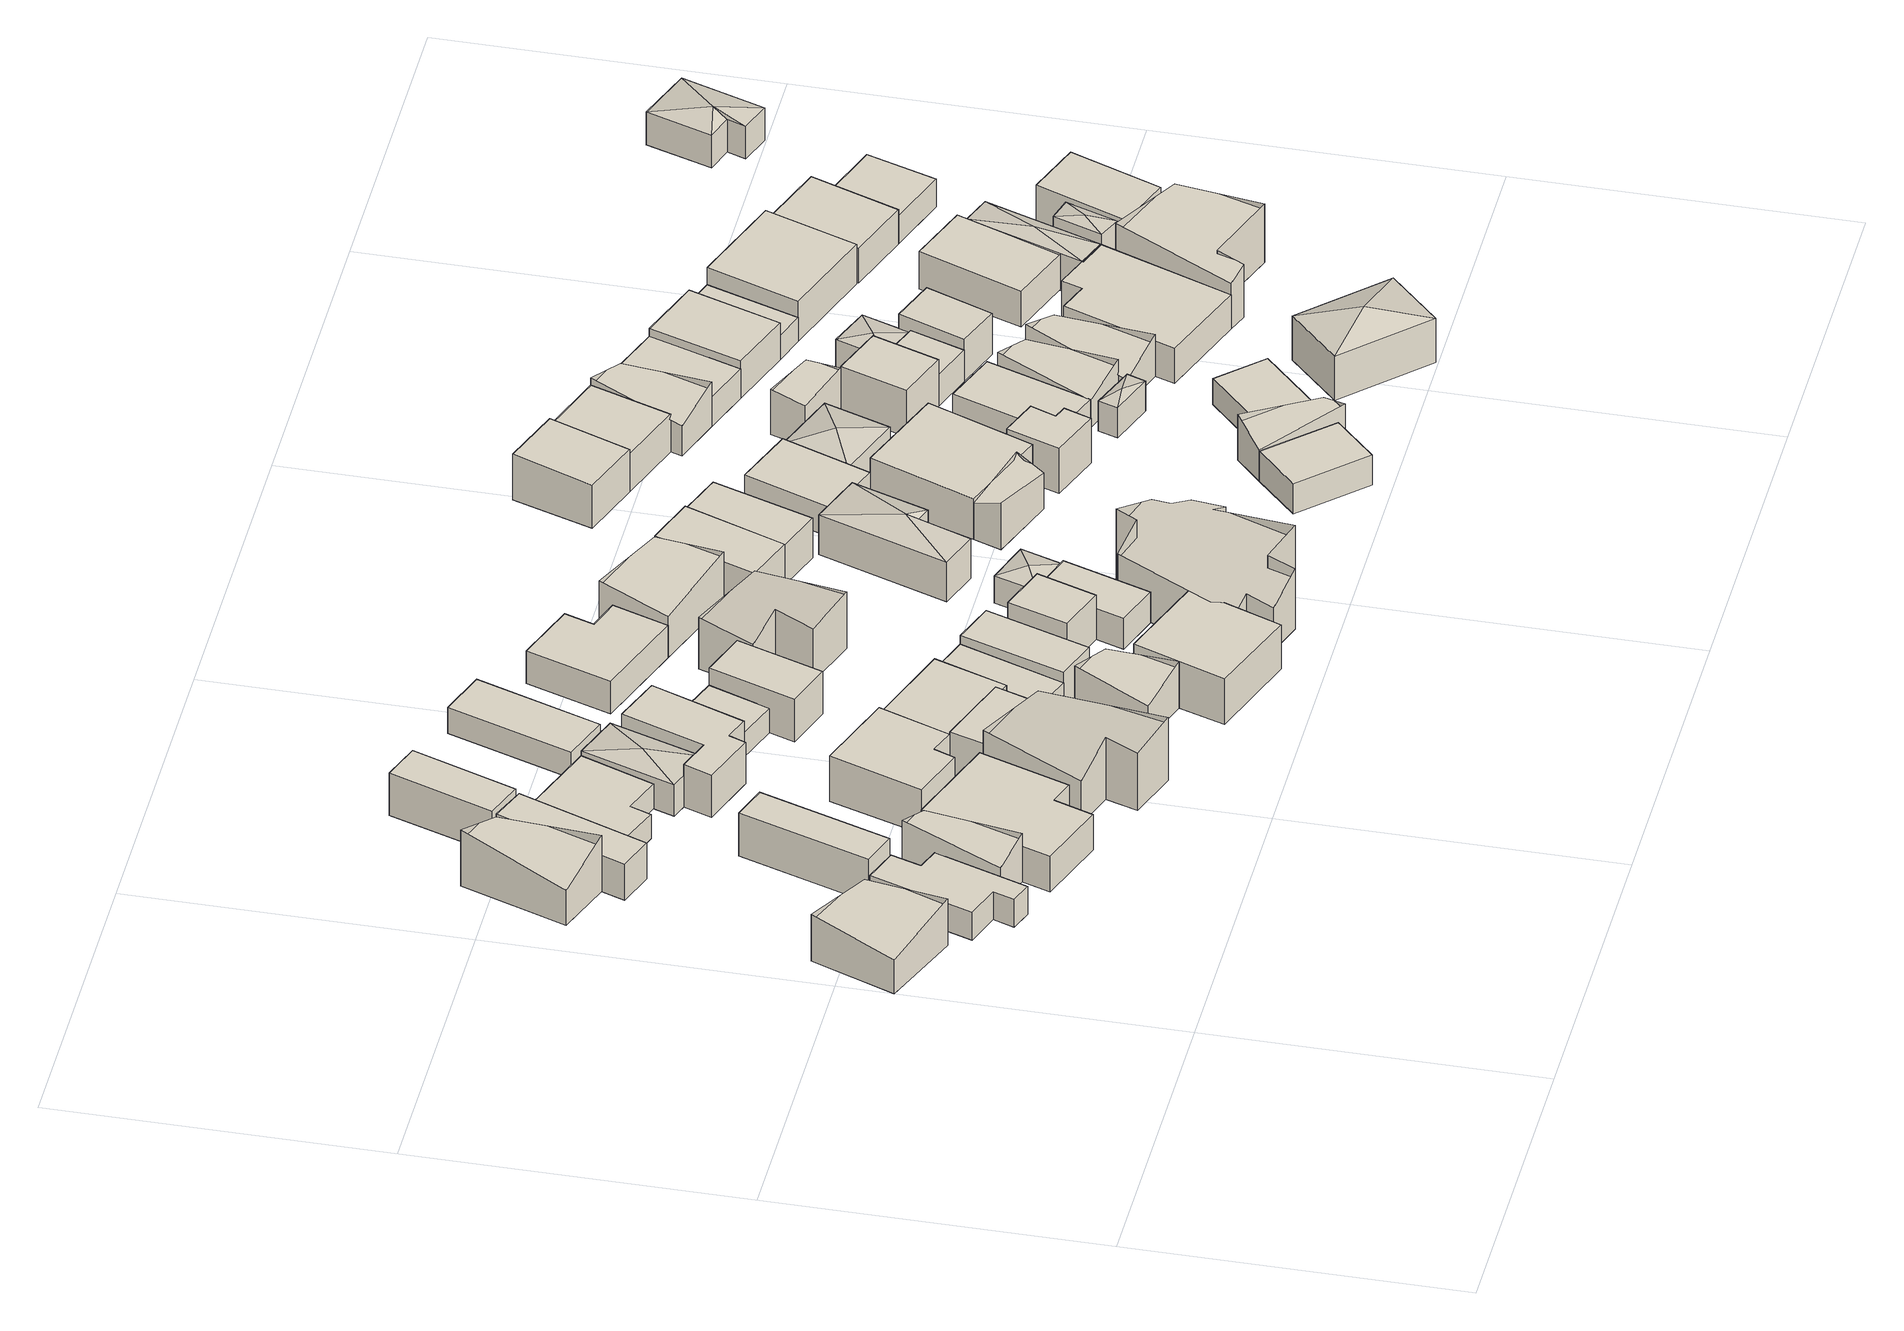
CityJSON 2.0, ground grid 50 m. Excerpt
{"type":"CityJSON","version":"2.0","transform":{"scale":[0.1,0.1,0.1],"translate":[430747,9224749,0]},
"CityObjects":{
"building1":{"type":"Building","attributes":{"Building Type":"Residential","Roof Shape":"gable","Roof Material":"Clay Tile Shingle","Roof Material Code":3,"Roof Direction":"northwest","Building Height":5.73,"Roof Slope":26.4,"Footprint Area":179.3,"Solar PV Capacity Low":22.45,"Solar PV Capacity High":29.49,"Solar Annual Energy Low":32372,"Solar Annual Energy High":42663,"Suitable PV Area":134.03},"geometry":[{"type":"MultiSurface","lod":"2.2","boundaries":[[[0,1,2,3]],[[3,2,4,5]],[[2,1,6,4]],[[1,0,7,6]],[[0,3,5,7]],[[5,4,6,7]]]}]},
"building2":{"type":"Building","attributes":{"Building Type":"Residential","Roof Shape":"flat","Roof Material":"Concrete Glazed Tile","Roof Material Code":1,"Roof Direction":"northwest","Building Height":4.69,"Roof Slope":10.4,"Footprint Area":140.87,"Solar PV Capacity Low":17.64,"Solar PV Capacity High":23.17,"Solar Annual Energy Low":25434,"Solar Annual Energy High":33519,"Suitable PV Area":105.3},"geometry":[{"type":"MultiSurface","lod":"2.2","boundaries":[[[8,9,10,11,12,13,14,15]],[[15,14,16,17]],[[14,13,18,16]],[[13,12,19,18]],[[12,11,20,19]],[[11,10,21,20]],[[10,9,22,21]],[[9,8,23,22]],[[8,15,17,23]],[[17,16,18,19,20,21,22,23]]]}]},
"building3":{"type":"Building","attributes":{"Building Type":"Residential","Roof Shape":"gable","Roof Material":"Concrete Glazed Tile","Roof Material Code":1,"Roof Direction":"northwest","Building Height":6.06,"Roof Slope":25.2,"Footprint Area":91.02,"Solar PV Capacity Low":11.4,"Solar PV Capacity High":14.97,"Solar Annual Energy Low":16433,"Solar Annual Energy High":21658,"Suitable PV Area":68.04},"geometry":[{"type":"MultiSurface","lod":"2.2","boundaries":[[[24,25,26,27]],[[27,26,28,29]],[[26,25,30,28]],[[25,24,31,30]],[[24,27,29,31]],[[29,28,30,31]]]}]},
"building4":{"type":"Building","attributes":{"Building Type":"Residential","Roof Shape":"gable","Roof Material":"Asbestos Sheet","Roof Material Code":4,"Roof Direction":"northwest","Building Height":5.92,"Roof Slope":34.6,"Footprint Area":154.22,"Solar PV Capacity Low":19.31,"Solar PV Capacity High":25.36,"Solar Annual Energy Low":27843,"Solar Annual Energy High":36694,"Suitable PV Area":115.28},"geometry":[{"type":"MultiSurface","lod":"2.2","boundaries":[[[32,33,34,35]],[[35,34,36,37]],[[34,33,38,36]],[[33,32,39,38]],[[32,35,37,39]],[[37,36,38,39]]]}]},
"building5":{"type":"Building","attributes":{"Building Type":"Residential","Roof Shape":"flat","Roof Material":"Concrete Glazed Tile","Roof Material Code":1,"Roof Direction":"northwest","Building Height":7.26,"Roof Slope":6.3,"Footprint Area":114.61,"Solar PV Capacity Low":14.35,"Solar PV Capacity High":18.85,"Solar Annual Energy Low":20693,"Solar Annual Energy High":27271,"Suitable PV Area":85.67},"geometry":[{"type":"MultiSurface","lod":"2.2","boundaries":[[[40,41,42,43]],[[43,42,44,45]],[[42,41,46,44]],[[41,40,47,46]],[[40,43,45,47]],[[45,44,46,47]]]}]},
"building6":{"type":"Building","attributes":{"Building Type":"Residential","Roof Shape":"shed","Roof Material":"Asbestos Sheet","Roof Material Code":4,"Roof Direction":"northwest","Building Height":6.06,"Roof Slope":15.5,"Footprint Area":116.95,"Solar PV Capacity Low":14.64,"Solar PV Capacity High":19.23,"Solar Annual Energy Low":21114,"Solar Annual Energy High":27827,"Suitable PV Area":87.42},"geometry":[{"type":"MultiSurface","lod":"2.2","boundaries":[[[48,35,49,50]],[[50,49,51,52]],[[49,35,53,51]],[[35,48,54,53]],[[48,50,52,54]],[[52,51,53,54]]]}]},
"building7":{"type":"Building","attributes":{"Building Type":"Residential","Roof Shape":"flat","Roof Material":"Concrete Glazed Tile","Roof Material Code":1,"Roof Direction":"northwest","Building Height":5.97,"Roof Slope":7.9,"Footprint Area":290.59,"Solar PV Capacity Low":36.38,"Solar PV Capacity High":47.79,"Solar Annual Energy Low":52464,"Solar Annual Energy High":69144,"Suitable PV Area":217.22},"geometry":[{"type":"MultiSurface","lod":"2.2","boundaries":[[[55,56,57,58,59,60]],[[60,59,61,62]],[[59,58,63,61]],[[58,57,64,63]],[[57,56,65,64]],[[56,55,66,65]],[[55,60,62,66]],[[62,61,63,64,65,66]]]}]},
"building8":{"type":"Building","attributes":{"Building Type":"Residential","Roof Shape":"shed","Roof Material":"Clay Tile Shingle","Roof Material Code":3,"Roof Direction":"northwest","Building Height":4.13,"Roof Slope":16.7,"Footprint Area":187.62,"Solar PV Capacity Low":23.49,"Solar PV Capacity High":30.85,"Solar Annual Energy Low":33874,"Solar Annual Energy High":44643,"Suitable PV Area":140.25},"geometry":[{"type":"MultiSurface","lod":"2.2","boundaries":[[[67,68,69,70,71,72]],[[72,71,73,74]],[[71,70,75,73]],[[70,69,76,75]],[[69,68,77,76]],[[68,67,78,77]],[[67,72,74,78]],[[74,73,75,76,77,78]]]}]},
"building9":{"type":"Building","attributes":{"Building Type":"Residential","Roof Shape":"shed","Roof Material":"Concrete Glazed Tile","Roof Material Code":1,"Roof Direction":"northwest","Building Height":6.98,"Roof Slope":12,"Footprint Area":99.94,"Solar PV Capacity Low":12.51,"Solar PV Capacity High":16.43,"Solar Annual Energy Low":18043,"Solar Annual Energy High":23779,"Suitable PV Area":74.7},"geometry":[{"type":"MultiSurface","lod":"2.2","boundaries":[[[79,80,81,82]],[[82,81,83,84]],[[81,80,85,83]],[[80,79,86,85]],[[79,82,84,86]],[[84,83,85,86]]]}]},
"building10":{"type":"Building","attributes":{"Building Type":"Residential","Roof Shape":"shed","Roof Material":"Concrete Glazed Tile","Roof Material Code":1,"Roof Direction":"northwest","Building Height":7.3,"Roof Slope":12.3,"Footprint Area":176.21,"Solar PV Capacity Low":22.06,"Solar PV Capacity High":28.98,"Solar Annual Energy Low":31814,"Solar Annual Energy High":41928,"Suitable PV Area":131.72},"geometry":[{"type":"MultiSurface","lod":"2.2","boundaries":[[[87,88,89,90,91,92]],[[92,91,93,94]],[[91,90,95,93]],[[90,89,96,95]],[[89,88,97,96]],[[88,87,98,97]],[[87,92,94,98]],[[94,93,95,96,97,98]]]}]},
"building11":{"type":"Building","attributes":{"Building Type":"Residential","Roof Shape":"gable","Roof Material":"Concrete Glazed Tile","Roof Material Code":1,"Roof Direction":"northwest","Building Height":7.31,"Roof Slope":29.9,"Footprint Area":269.12,"Solar PV Capacity Low":33.7,"Solar PV Capacity High":44.26,"Solar Annual Energy Low":48588,"Solar Annual Energy High":64035,"Suitable PV Area":201.17},"geometry":[{"type":"MultiSurface","lod":"2.2","boundaries":[[[99,100,101,102,103,104]],[[104,103,105,106]],[[103,102,107,105]],[[102,101,108,107]],[[101,100,109,108]],[[100,99,110,109]],[[99,104,106,110]],[[106,105,107,108,109,110]]]}]},
"building12":{"type":"Building","attributes":{"Building Type":"Residential","Roof Shape":"hip","Roof Material":"Concrete Glazed Tile","Roof Material Code":1,"Roof Direction":"northwest","Building Height":5.29,"Roof Slope":21.5,"Footprint Area":111.17,"Solar PV Capacity Low":13.92,"Solar PV Capacity High":18.28,"Solar Annual Energy Low":20071,"Solar Annual Energy High":26452,"Suitable PV Area":83.1},"geometry":[{"type":"MultiSurface","lod":"2.2","boundaries":[[[69,111,112,113]],[[113,112,114,115]],[[112,111,116,114]],[[111,69,117,116]],[[69,113,115,117]],[[115,114,118]],[[114,116,118]],[[116,117,118]],[[117,115,118]]]}]},
"building13":{"type":"Building","attributes":{"Building Type":"Residential","Roof Shape":"flat","Roof Material":"Concrete Glazed Tile","Roof Material Code":1,"Roof Direction":"northwest","Building Height":7.65,"Roof Slope":9.2,"Footprint Area":62.58,"Solar PV Capacity Low":7.84,"Solar PV Capacity High":10.29,"Solar Annual Energy Low":11298,"Solar Annual Energy High":14890,"Suitable PV Area":46.78},"geometry":[{"type":"MultiSurface","lod":"2.2","boundaries":[[[87,100,119,120]],[[120,119,121,122]],[[119,100,123,121]],[[100,87,124,123]],[[87,120,122,124]],[[122,121,123,124]]]}]},
"building14":{"type":"Building","attributes":{"Building Type":"Residential","Roof Shape":"shed","Roof Material":"Concrete Glazed Tile","Roof Material Code":1,"Roof Direction":"northwest","Building Height":7.03,"Roof Slope":13.7,"Footprint Area":147.97,"Solar PV Capacity Low":18.53,"Solar PV Capacity High":24.33,"Solar Annual Energy Low":26715,"Solar Annual Energy High":35208,"Suitable PV Area":110.61},"geometry":[{"type":"MultiSurface","lod":"2.2","boundaries":[[[125,126,127,128,112,129,130,131]],[[131,130,132,133]],[[130,129,134,132]],[[129,112,135,134]],[[112,128,136,135]],[[128,127,137,136]],[[127,126,138,137]],[[126,125,139,138]],[[125,131,133,139]],[[133,132,134,135,136,137,138,139]]]}]},
"building15":{"type":"Building","attributes":{"Building Type":"Residential","Roof Shape":"shed","Roof Material":"Clay Tile Shingle","Roof Material Code":3,"Roof Direction":"northwest","Building Height":6.27,"Roof Slope":10.2,"Footprint Area":166.41,"Solar PV Capacity Low":20.84,"Solar PV Capacity High":27.37,"Solar Annual Energy Low":30044,"Solar Annual Energy High":39596,"Suitable PV Area":124.39},"geometry":[{"type":"MultiSurface","lod":"2.2","boundaries":[[[88,140,141,142]],[[142,141,143,144]],[[141,140,145,143]],[[140,88,146,145]],[[88,142,144,146]],[[144,143,145,146]]]}]},
"building16":{"type":"Building","attributes":{"Building Type":"Residential","Roof Shape":"shed","Roof Material":"Concrete Glazed Tile","Roof Material Code":1,"Roof Direction":"northwest","Building Height":4.11,"Roof Slope":12.6,"Footprint Area":73.8,"Solar PV Capacity Low":9.24,"Solar PV Capacity High":12.14,"Solar Annual Energy Low":13325,"Solar Annual Energy High":17561,"Suitable PV Area":55.17},"geometry":[{"type":"MultiSurface","lod":"2.2","boundaries":[[[147,148,149,150]],[[150,149,151,152]],[[149,148,153,151]],[[148,147,154,153]],[[147,150,152,154]],[[152,151,153,154]]]}]},
"building17":{"type":"Building","attributes":{"Building Type":"Residential","Roof Shape":"flat","Roof Material":"Concrete Glazed Tile","Roof Material Code":1,"Roof Direction":"northwest","Building Height":4.39,"Roof Slope":10.1,"Footprint Area":148.66,"Solar PV Capacity Low":18.61,"Solar PV Capacity High":24.45,"Solar Annual Energy Low":26839,"Solar Annual Energy High":35372,"Suitable PV Area":111.12},"geometry":[{"type":"MultiSurface","lod":"2.2","boundaries":[[[155,156,157,158]],[[158,157,159,160]],[[157,156,161,159]],[[156,155,162,161]],[[155,158,160,162]],[[160,159,161,162]]]}]},
"building18":{"type":"Building","attributes":{"Building Type":"Residential","Roof Shape":"gable","Roof Material":"Concrete Glazed Tile","Roof Material Code":1,"Roof Direction":"northwest","Building Height":5.65,"Roof Slope":33.4,"Footprint Area":95.38,"Solar PV Capacity Low":11.94,"Solar PV Capacity High":15.69,"Solar Annual Energy Low":17221,"Solar Annual Energy High":22696,"Suitable PV Area":71.3},"geometry":[{"type":"MultiSurface","lod":"2.2","boundaries":[[[163,164,165,166]],[[166,165,167,168]],[[165,164,169,167]],[[164,163,170,169]],[[163,166,168,170]],[[168,167,169,170]]]}]},
"building19":{"type":"Building","attributes":{"Building Type":"Residential","Roof Shape":"shed","Roof Material":"Concrete Glazed Tile","Roof Material Code":1,"Roof Direction":"northwest","Building Height":4.42,"Roof Slope":13.6,"Footprint Area":110.35,"Solar PV Capacity Low":13.82,"Solar PV Capacity High":18.15,"Solar Annual Energy Low":19923,"Solar Annual Energy High":26256,"Suitable PV Area":82.49},"geometry":[{"type":"MultiSurface","lod":"2.2","boundaries":[[[171,142,99,172]],[[172,99,173,174]],[[99,142,175,173]],[[142,171,176,175]],[[171,172,174,176]],[[174,173,175,176]]]}]},
"building20":{"type":"Building","attributes":{"Building Type":"Residential","Roof Shape":"flat","Roof Material":"Concrete Glazed Tile","Roof Material Code":1,"Roof Direction":"northwest","Building Height":7.2,"Roof Slope":10.2,"Footprint Area":101.94,"Solar PV Capacity Low":12.76,"Solar PV Capacity High":16.76,"Solar Annual Energy Low":18405,"Solar Annual Energy High":24256,"Suitable PV Area":76.2},"geometry":[{"type":"MultiSurface","lod":"2.2","boundaries":[[[177,150,178,179]],[[179,178,180,181]],[[178,150,182,180]],[[150,177,183,182]],[[177,179,181,183]],[[181,180,182,183]]]}]},
"building21":{"type":"Building","attributes":{"Building Type":"Residential","Roof Shape":"shed","Roof Material":"Concrete Glazed Tile","Roof Material Code":1,"Roof Direction":"northwest","Building Height":7.55,"Roof Slope":18,"Footprint Area":212.98,"Solar PV Capacity Low":26.67,"Solar PV Capacity High":35.02,"Solar Annual Energy Low":38451,"Solar Annual Energy High":50676,"Suitable PV Area":159.2},"geometry":[{"type":"MultiSurface","lod":"2.2","boundaries":[[[184,185,186,187]],[[187,186,188,189]],[[186,185,190,188]],[[185,184,191,190]],[[184,187,189,191]],[[189,188,190,191]]]}]},
"building22":{"type":"Building","attributes":{"Building Type":"Residential","Roof Shape":"flat","Roof Material":"Concrete Glazed Tile","Roof Material Code":1,"Roof Direction":"northwest","Building Height":6.07,"Roof Slope":7.3,"Footprint Area":111.41,"Solar PV Capacity Low":13.95,"Solar PV Capacity High":18.32,"Solar Annual Energy Low":20114,"Solar Annual Energy High":26508,"Suitable PV Area":83.28},"geometry":[{"type":"MultiSurface","lod":"2.2","boundaries":[[[192,171,172,193]],[[193,172,194,195]],[[172,171,196,194]],[[171,192,197,196]],[[192,193,195,197]],[[195,194,196,197]]]}]},
"building23":{"type":"Building","attributes":{"Building Type":"Residential","Roof Shape":"flat","Roof Material":"Concrete Glazed Tile","Roof Material Code":1,"Roof Direction":"northwest","Building Height":5.53,"Roof Slope":10.1,"Footprint Area":178.49,"Solar PV Capacity Low":22.35,"Solar PV Capacity High":29.35,"Solar Annual Energy Low":32225,"Solar Annual Energy High":42470,"Suitable PV Area":133.42},"geometry":[{"type":"MultiSurface","lod":"2.2","boundaries":[[[198,199,200,201,202,203]],[[203,202,204,205]],[[202,201,206,204]],[[201,200,207,206]],[[200,199,208,207]],[[199,198,209,208]],[[198,203,205,209]],[[205,204,206,207,208,209]]]}]},
"building24":{"type":"Building","attributes":{"Building Type":"Residential","Roof Shape":"flat","Roof Material":"Concrete Glazed Tile","Roof Material Code":1,"Roof Direction":"northwest","Building Height":7.55,"Roof Slope":6.6,"Footprint Area":72.37,"Solar PV Capacity Low":9.06,"Solar PV Capacity High":11.9,"Solar Annual Energy Low":13065,"Solar Annual Energy High":17219,"Suitable PV Area":54.09},"geometry":[{"type":"MultiSurface","lod":"2.2","boundaries":[[[210,211,212,213]],[[213,212,214,215]],[[212,211,216,214]],[[211,210,217,216]],[[210,213,215,217]],[[215,214,216,217]]]}]},
"building25":{"type":"Building","attributes":{"Building Type":"Residential","Roof Shape":"gable","Roof Material":"Concrete Glazed Tile","Roof Material Code":1,"Roof Direction":"northwest","Building Height":7.37,"Roof Slope":27.3,"Footprint Area":179.7,"Solar PV Capacity Low":22.5,"Solar PV Capacity High":29.55,"Solar Annual Energy Low":32444,"Solar Annual Energy High":42759,"Suitable PV Area":134.33},"geometry":[{"type":"MultiSurface","lod":"2.2","boundaries":[[[218,219,220,221,222,223]],[[223,222,224,225]],[[222,221,226,224]],[[221,220,227,226]],[[220,219,228,227]],[[219,218,229,228]],[[218,223,225,229]],[[225,224,226,227,228,229]]]}]},
"building26":{"type":"Building","attributes":{"Building Type":"Residential","Roof Shape":"flat","Roof Material":"Concrete Glazed Tile","Roof Material Code":1,"Roof Direction":"northwest","Building Height":5.23,"Roof Slope":7.2,"Footprint Area":98.19,"Solar PV Capacity Low":12.29,"Solar PV Capacity High":16.15,"Solar Annual Energy Low":17727,"Solar Annual Energy High":23363,"Suitable PV Area":73.4},"geometry":[{"type":"MultiSurface","lod":"2.2","boundaries":[[[213,230,231,232]],[[232,231,233,234]],[[231,230,235,233]],[[230,213,236,235]],[[213,232,234,236]],[[234,233,235,236]]]}]},
"building27":{"type":"Building","attributes":{"Building Type":"Residential","Roof Shape":"gable","Roof Material":"Concrete Glazed Tile","Roof Material Code":1,"Roof Direction":"northwest","Building Height":6.39,"Roof Slope":31.3,"Footprint Area":368.72,"Solar PV Capacity Low":46.17,"Solar PV Capacity High":60.64,"Solar Annual Energy Low":66569,"Solar Annual Energy High":87733,"Suitable PV Area":275.62},"geometry":[{"type":"MultiSurface","lod":"2.2","boundaries":[[[237,238,239,240,241,242,243,244,245,246,247,248,249,250]],[[250,249,251,252]],[[249,248,253,251]],[[248,247,254,253]],[[247,246,255,254]],[[246,245,256,255]],[[245,244,257,256]],[[244,243,258,257]],[[243,242,259,258]],[[242,241,260,259]],[[241,240,261,260]],[[240,239,262,261]],[[239,238,263,262]],[[238,237,264,263]],[[237,250,252,264]],[[252,251,253,254,255,256,257,258,259,260,261,262,263,264]]]}]},
"building28":{"type":"Building","attributes":{"Building Type":"Residential","Roof Shape":"gable","Roof Material":"Concrete Glazed Tile","Roof Material Code":1,"Roof Direction":"northwest","Building Height":7.05,"Roof Slope":30.4,"Footprint Area":160.12,"Solar PV Capacity Low":20.05,"Solar PV Capacity High":26.33,"Solar Annual Energy Low":28909,"Solar Annual Energy High":38100,"Suitable PV Area":119.69},"geometry":[{"type":"MultiSurface","lod":"2.2","boundaries":[[[265,202,266,267]],[[267,266,268,269]],[[266,202,270,268]],[[202,265,271,270]],[[265,267,269,271]],[[269,268,270,271]]]}]},
"building29":{"type":"Building","attributes":{"Building Type":"Residential","Roof Shape":"hip","Roof Material":"Concrete Glazed Tile","Roof Material Code":1,"Roof Direction":"northwest","Building Height":4.61,"Roof Slope":24.5,"Footprint Area":48.05,"Solar PV Capacity Low":6.02,"Solar PV Capacity High":7.9,"Solar Annual Energy Low":8674,"Solar Annual Energy High":11432,"Suitable PV Area":35.91},"geometry":[{"type":"MultiSurface","lod":"2.2","boundaries":[[[272,213,232,273]],[[273,232,274,275]],[[232,213,276,274]],[[213,272,277,276]],[[272,273,275,277]],[[275,274,278]],[[274,276,278]],[[276,277,278]],[[277,275,278]]]}]},
"building30":{"type":"Building","attributes":{"Building Type":"Residential","Roof Shape":"shed","Roof Material":"Concrete Glazed Tile","Roof Material Code":1,"Roof Direction":"northwest","Building Height":6.92,"Roof Slope":12.6,"Footprint Area":126.44,"Solar PV Capacity Low":15.83,"Solar PV Capacity High":20.79,"Solar Annual Energy Low":22827,"Solar Annual Energy High":30084,"Suitable PV Area":94.51},"geometry":[{"type":"MultiSurface","lod":"2.2","boundaries":[[[279,267,223,280]],[[280,223,281,282]],[[223,267,283,281]],[[267,279,284,283]],[[279,280,282,284]],[[282,281,283,284]]]}]},
"building31":{"type":"Building","attributes":{"Building Type":"Residential","Roof Shape":"hip","Roof Material":"Concrete Glazed Tile","Roof Material Code":1,"Roof Direction":"northwest","Building Height":6.67,"Roof Slope":24.6,"Footprint Area":157.59,"Solar PV Capacity Low":19.73,"Solar PV Capacity High":25.92,"Solar Annual Energy Low":28452,"Solar Annual Energy High":37498,"Suitable PV Area":117.8},"geometry":[{"type":"MultiSurface","lod":"2.2","boundaries":[[[285,286,287,288,289,290]],[[290,289,291,292]],[[289,288,293,291]],[[288,287,294,293]],[[287,286,295,294]],[[286,285,296,295]],[[285,290,292,296]],[[292,291,297]],[[291,293,297]],[[293,294,297]],[[294,295,297]],[[295,296,297]],[[296,292,297]]]}]},
"building32":{"type":"Building","attributes":{"Building Type":"Residential","Roof Shape":"flat","Roof Material":"Concrete Glazed Tile","Roof Material Code":1,"Roof Direction":"northwest","Building Height":6.69,"Roof Slope":7,"Footprint Area":115.34,"Solar PV Capacity Low":14.44,"Solar PV Capacity High":18.97,"Solar Annual Energy Low":20824,"Solar Annual Energy High":27444,"Suitable PV Area":86.22},"geometry":[{"type":"MultiSurface","lod":"2.2","boundaries":[[[279,280,298,299]],[[299,298,300,301]],[[298,280,302,300]],[[280,279,303,302]],[[279,299,301,303]],[[301,300,302,303]]]}]},
"building33":{"type":"Building","attributes":{"Building Type":"Residential","Roof Shape":"gable","Roof Material":"Concrete Glazed Tile","Roof Material Code":1,"Roof Direction":"northwest","Building Height":6.12,"Roof Slope":28.4,"Footprint Area":47.54,"Solar PV Capacity Low":5.95,"Solar PV Capacity High":7.82,"Solar Annual Energy Low":8583,"Solar Annual Energy High":11311,"Suitable PV Area":35.53},"geometry":[{"type":"MultiSurface","lod":"2.2","boundaries":[[[304,305,306,307]],[[307,306,308,309]],[[306,305,310,308]],[[305,304,311,310]],[[304,307,309,311]],[[309,308,310,311]]]}]},
"building34":{"type":"Building","attributes":{"Building Type":"Residential","Roof Shape":"flat","Roof Material":"Concrete Glazed Tile","Roof Material Code":1,"Roof Direction":"northwest","Building Height":5.12,"Roof Slope":14.1,"Footprint Area":110.84,"Solar PV Capacity Low":13.88,"Solar PV Capacity High":18.23,"Solar Annual Energy Low":20011,"Solar Annual Energy High":26373,"Suitable PV Area":82.85},"geometry":[{"type":"MultiSurface","lod":"2.2","boundaries":[[[312,313,314,315]],[[315,314,316,317]],[[314,313,318,316]],[[313,312,319,318]],[[312,315,317,319]],[[317,316,318,319]]]}]},
"building35":{"type":"Building","attributes":{"Building Type":"Residential","Roof Shape":"shed","Roof Material":"Concrete Glazed Tile","Roof Material Code":1,"Roof Direction":"northwest","Building Height":4.94,"Roof Slope":10.3,"Footprint Area":137.83,"Solar PV Capacity Low":17.26,"Solar PV Capacity High":22.67,"Solar Annual Energy Low":24884,"Solar Annual Energy High":32795,"Suitable PV Area":103.02},"geometry":[{"type":"MultiSurface","lod":"2.2","boundaries":[[[320,321,322,323]],[[323,322,324,325]],[[322,321,326,324]],[[321,320,327,326]],[[320,323,325,327]],[[325,324,326,327]]]}]},
"building36":{"type":"Building","attributes":{"Building Type":"Residential","Roof Shape":"shed","Roof Material":"Concrete Glazed Tile","Roof Material Code":1,"Roof Direction":"northwest","Building Height":6.74,"Roof Slope":18.2,"Footprint Area":248.44,"Solar PV Capacity Low":31.11,"Solar PV Capacity High":40.86,"Solar Annual Energy Low":44854,"Solar Annual Energy High":59114,"Suitable PV Area":185.71},"geometry":[{"type":"MultiSurface","lod":"2.2","boundaries":[[[322,304,328,329]],[[329,328,330,331]],[[328,304,332,330]],[[304,322,333,332]],[[322,329,331,333]],[[331,330,332,333]]]}]},
"building37":{"type":"Building","attributes":{"Building Type":"Residential","Roof Shape":"shed","Roof Material":"Concrete Glazed Tile","Roof Material Code":1,"Roof Direction":"northwest","Building Height":7.23,"Roof Slope":19.2,"Footprint Area":123.37,"Solar PV Capacity Low":15.45,"Solar PV Capacity High":20.29,"Solar Annual Energy Low":22273,"Solar Annual Energy High":29354,"Suitable PV Area":92.22},"geometry":[{"type":"MultiSurface","lod":"2.2","boundaries":[[[334,335,336,337]],[[337,336,338,339]],[[336,335,340,338]],[[335,334,341,340]],[[334,337,339,341]],[[339,338,340,341]]]}]},
"building38":{"type":"Building","attributes":{"Building Type":"Residential","Roof Shape":"shed","Roof Material":"Concrete Glazed Tile","Roof Material Code":1,"Roof Direction":"northwest","Building Height":7.54,"Roof Slope":10.7,"Footprint Area":61.33,"Solar PV Capacity Low":7.68,"Solar PV Capacity High":10.09,"Solar Annual Energy Low":11073,"Solar Annual Energy High":14593,"Suitable PV Area":45.84},"geometry":[{"type":"MultiSurface","lod":"2.2","boundaries":[[[342,343,344,345,346,347]],[[347,346,348,349]],[[346,345,350,348]],[[345,344,351,350]],[[344,343,352,351]],[[343,342,353,352]],[[342,347,349,353]],[[349,348,350,351,352,353]]]}]},
"building39":{"type":"Building","attributes":{"Building Type":"Residential","Roof Shape":"gable","Roof Material":"Concrete Glazed Tile","Roof Material Code":1,"Roof Direction":"northwest","Building Height":5.29,"Roof Slope":33.7,"Footprint Area":77.82,"Solar PV Capacity Low":9.74,"Solar PV Capacity High":12.8,"Solar Annual Energy Low":14049,"Solar Annual Energy High":18516,"Suitable PV Area":58.17},"geometry":[{"type":"MultiSurface","lod":"2.2","boundaries":[[[354,312,355,356]],[[356,355,357,358]],[[355,312,359,357]],[[312,354,360,359]],[[354,356,358,360]],[[358,357,359,360]]]}]},
"building40":{"type":"Building","attributes":{"Building Type":"Residential","Roof Shape":"hip","Roof Material":"Concrete Glazed Tile","Roof Material Code":1,"Roof Direction":"northwest","Building Height":4.29,"Roof Slope":25.1,"Footprint Area":114.77,"Solar PV Capacity Low":14.37,"Solar PV Capacity High":18.87,"Solar Annual Energy Low":20721,"Solar Annual Energy High":27309,"Suitable PV Area":85.79},"geometry":[{"type":"MultiSurface","lod":"2.2","boundaries":[[[323,361,362,363]],[[363,362,364,365]],[[362,361,366,364]],[[361,323,367,366]],[[323,363,365,367]],[[365,364,368]],[[364,366,368]],[[366,367,368]],[[367,365,368]]]}]},
"building41":{"type":"Building","attributes":{"Building Type":"Residential","Roof Shape":"flat","Roof Material":"Clay Tile Shingle","Roof Material Code":3,"Roof Direction":"northwest","Building Height":6.45,"Roof Slope":5.6,"Footprint Area":136.6,"Solar PV Capacity Low":17.1,"Solar PV Capacity High":22.46,"Solar Annual Energy Low":24662,"Solar Annual Energy High":32502,"Suitable PV Area":102.11},"geometry":[{"type":"MultiSurface","lod":"2.2","boundaries":[[[337,336,369,370]],[[370,369,371,372]],[[369,336,373,371]],[[336,337,374,373]],[[337,370,372,374]],[[372,371,373,374]]]}]},
"building42":{"type":"Building","attributes":{"Building Type":"Residential","Roof Shape":"flat","Roof Material":"Concrete Glazed Tile","Roof Material Code":1,"Roof Direction":"northwest","Building Height":4.36,"Roof Slope":11.4,"Footprint Area":111.02,"Solar PV Capacity Low":13.9,"Solar PV Capacity High":18.26,"Solar Annual Energy Low":20044,"Solar Annual Energy High":26417,"Suitable PV Area":82.99},"geometry":[{"type":"MultiSurface","lod":"2.2","boundaries":[[[375,376,377,378]],[[378,377,379,380]],[[377,376,381,379]],[[376,375,382,381]],[[375,378,380,382]],[[380,379,381,382]]]}]},
"building43":{"type":"Building","attributes":{"Building Type":"Residential","Roof Shape":"hip","Roof Material":"Concrete Glazed Tile","Roof Material Code":1,"Roof Direction":"northwest","Building Height":5.11,"Roof Slope":20.9,"Footprint Area":21.84,"Solar PV Capacity Low":2.73,"Solar PV Capacity High":3.59,"Solar Annual Energy Low":3944,"Solar Annual Energy High":5197,"Suitable PV Area":16.33},"geometry":[{"type":"MultiSurface","lod":"2.2","boundaries":[[[383,384,385,386]],[[386,385,387,388]],[[385,384,389,387]],[[384,383,390,389]],[[383,386,388,390]],[[388,387,391]],[[387,389,391]],[[389,390,391]],[[390,388,391]]]}]},
"building44":{"type":"Building","attributes":{"Building Type":"Residential","Roof Shape":"flat","Roof Material":"Concrete Glazed Tile","Roof Material Code":1,"Roof Direction":"northwest","Building Height":4.77,"Roof Slope":7.7,"Footprint Area":146.22,"Solar PV Capacity Low":18.31,"Solar PV Capacity High":24.05,"Solar Annual Energy Low":26400,"Solar Annual Energy High":34792,"Suitable PV Area":109.3},"geometry":[{"type":"MultiSurface","lod":"2.2","boundaries":[[[392,342,393,394]],[[394,393,395,396]],[[393,342,397,395]],[[342,392,398,397]],[[392,394,396,398]],[[396,395,397,398]]]}]},
"building45":{"type":"Building","attributes":{"Building Type":"Residential","Roof Shape":"gable","Roof Material":"Concrete Glazed Tile","Roof Material Code":1,"Roof Direction":"northwest","Building Height":6.87,"Roof Slope":29.2,"Footprint Area":50.27,"Solar PV Capacity Low":6.29,"Solar PV Capacity High":8.27,"Solar Annual Energy Low":9076,"Solar Annual Energy High":11961,"Suitable PV Area":37.58},"geometry":[{"type":"MultiSurface","lod":"2.2","boundaries":[[[399,400,401,402]],[[402,401,403,404]],[[401,400,405,403]],[[400,399,406,405]],[[399,402,404,406]],[[404,403,405,406]]]}]},
"building46":{"type":"Building","attributes":{"Building Type":"Residential","Roof Shape":"gable","Roof Material":"Clay Tile Shingle","Roof Material Code":3,"Roof Direction":"northwest","Building Height":5.08,"Roof Slope":30.5,"Footprint Area":113.44,"Solar PV Capacity Low":14.2,"Solar PV Capacity High":18.66,"Solar Annual Energy Low":20481,"Solar Annual Energy High":26993,"Suitable PV Area":84.8},"geometry":[{"type":"MultiSurface","lod":"2.2","boundaries":[[[407,370,408,409]],[[409,408,410,411]],[[408,370,412,410]],[[370,407,413,412]],[[407,409,411,413]],[[411,410,412,413]]]}]},
"building47":{"type":"Building","attributes":{"Building Type":"Residential","Roof Shape":"flat","Roof Material":"Concrete Glazed Tile","Roof Material Code":1,"Roof Direction":"northwest","Building Height":7.9,"Roof Slope":5.9,"Footprint Area":87.06,"Solar PV Capacity Low":10.9,"Solar PV Capacity High":14.32,"Solar Annual Energy Low":15719,"Solar Annual Energy High":20716,"Suitable PV Area":65.08},"geometry":[{"type":"MultiSurface","lod":"2.2","boundaries":[[[401,414,415,416]],[[416,415,417,418]],[[415,414,419,417]],[[414,401,420,419]],[[401,416,418,420]],[[418,417,419,420]]]}]},
"building48":{"type":"Building","attributes":{"Building Type":"Residential","Roof Shape":"gable","Roof Material":"Concrete Glazed Tile","Roof Material Code":1,"Roof Direction":"northwest","Building Height":4.59,"Roof Slope":28.3,"Footprint Area":107.6,"Solar PV Capacity Low":13.47,"Solar PV Capacity High":17.7,"Solar Annual Energy Low":19427,"Solar Annual Energy High":25603,"Suitable PV Area":80.43},"geometry":[{"type":"MultiSurface","lod":"2.2","boundaries":[[[421,393,422,423]],[[423,422,424,425]],[[422,393,426,424]],[[393,421,427,426]],[[421,423,425,427]],[[425,424,426,427]]]}]},
"building49":{"type":"Building","attributes":{"Building Type":"Residential","Roof Shape":"flat","Roof Material":"Concrete Glazed Tile","Roof Material Code":1,"Roof Direction":"northwest","Building Height":5,"Roof Slope":6.1,"Footprint Area":109,"Solar PV Capacity Low":13.65,"Solar PV Capacity High":17.93,"Solar Annual Energy Low":19679,"Solar Annual Energy High":25936,"Suitable PV Area":81.48},"geometry":[{"type":"MultiSurface","lod":"2.2","boundaries":[[[407,409,428,429]],[[429,428,430,431]],[[428,409,432,430]],[[409,407,433,432]],[[407,429,431,433]],[[431,430,432,433]]]}]},
"building50":{"type":"Building","attributes":{"Building Type":"Residential","Roof Shape":"flat","Roof Material":"Concrete Glazed Tile","Roof Material Code":1,"Roof Direction":"northwest","Building Height":5.32,"Roof Slope":5.8,"Footprint Area":57.75,"Solar PV Capacity Low":7.23,"Solar PV Capacity High":9.5,"Solar Annual Energy Low":10426,"Solar Annual Energy High":13741,"Suitable PV Area":43.17},"geometry":[{"type":"MultiSurface","lod":"2.2","boundaries":[[[434,435,415,436]],[[436,415,437,438]],[[415,435,439,437]],[[435,434,440,439]],[[434,436,438,440]],[[438,437,439,440]]]}]},
"building51":{"type":"Building","attributes":{"Building Type":"Residential","Roof Shape":"hip","Roof Material":"Concrete Glazed Tile","Roof Material Code":1,"Roof Direction":"northwest","Building Height":7.47,"Roof Slope":27.5,"Footprint Area":176.57,"Solar PV Capacity Low":22.11,"Solar PV Capacity High":29.04,"Solar Annual Energy Low":31879,"Solar Annual Energy High":42014,"Suitable PV Area":131.99},"geometry":[{"type":"MultiSurface","lod":"2.2","boundaries":[[[441,442,443,444]],[[444,443,445,446]],[[443,442,447,445]],[[442,441,448,447]],[[441,444,446,448]],[[446,445,449]],[[445,447,449]],[[447,448,449]],[[448,446,449]]]}]},
"building52":{"type":"Building","attributes":{"Building Type":"Residential","Roof Shape":"gable","Roof Material":"Concrete Glazed Tile","Roof Material Code":1,"Roof Direction":"northwest","Building Height":4.11,"Roof Slope":31.9,"Footprint Area":119.9,"Solar PV Capacity Low":15.01,"Solar PV Capacity High":19.72,"Solar Annual Energy Low":21648,"Solar Annual Energy High":28530,"Suitable PV Area":89.63},"geometry":[{"type":"MultiSurface","lod":"2.2","boundaries":[[[423,386,450,451]],[[451,450,452,453]],[[450,386,454,452]],[[386,423,455,454]],[[423,451,453,455]],[[453,452,454,455]]]}]},
"building53":{"type":"Building","attributes":{"Building Type":"Residential","Roof Shape":"hip","Roof Material":"Concrete Glazed Tile","Roof Material Code":1,"Roof Direction":"northwest","Building Height":4.87,"Roof Slope":20.1,"Footprint Area":52.12,"Solar PV Capacity Low":6.53,"Solar PV Capacity High":8.57,"Solar Annual Energy Low":9411,"Solar Annual Energy High":12402,"Suitable PV Area":38.96},"geometry":[{"type":"MultiSurface","lod":"2.2","boundaries":[[[456,435,434,457]],[[457,434,458,459]],[[434,435,460,458]],[[435,456,461,460]],[[456,457,459,461]],[[459,458,462]],[[458,460,462]],[[460,461,462]],[[461,459,462]]]}]},
"building54":{"type":"Building","attributes":{"Building Type":"Residential","Roof Shape":"shed","Roof Material":"Concrete Glazed Tile","Roof Material Code":1,"Roof Direction":"northwest","Building Height":6.99,"Roof Slope":15.6,"Footprint Area":76.16,"Solar PV Capacity Low":9.54,"Solar PV Capacity High":12.53,"Solar Annual Energy Low":13751,"Solar Annual Energy High":18123,"Suitable PV Area":56.93},"geometry":[{"type":"MultiSurface","lod":"2.2","boundaries":[[[463,436,464,465]],[[465,464,466,467]],[[464,436,468,466]],[[436,463,469,468]],[[463,465,467,469]],[[467,466,468,469]]]}]},
"building55":{"type":"Building","attributes":{"Building Type":"Residential","Roof Shape":"flat","Roof Material":"Concrete Glazed Tile","Roof Material Code":1,"Roof Direction":"northwest","Building Height":6.33,"Roof Slope":11.7,"Footprint Area":149.61,"Solar PV Capacity Low":18.73,"Solar PV Capacity High":24.6,"Solar Annual Energy Low":27010,"Solar Annual Energy High":35597,"Suitable PV Area":111.83},"geometry":[{"type":"MultiSurface","lod":"2.2","boundaries":[[[470,428,471,472]],[[472,471,473,474]],[[471,428,475,473]],[[428,470,476,475]],[[470,472,474,476]],[[474,473,475,476]]]}]},
"building56":{"type":"Building","attributes":{"Building Type":"Residential","Roof Shape":"shed","Roof Material":"Concrete Glazed Tile","Roof Material Code":1,"Roof Direction":"northwest","Building Height":5.84,"Roof Slope":10.4,"Footprint Area":290.91,"Solar PV Capacity Low":36.42,"Solar PV Capacity High":47.84,"Solar Annual Energy Low":52522,"Solar Annual Energy High":69220,"Suitable PV Area":217.46},"geometry":[{"type":"MultiSurface","lod":"2.2","boundaries":[[[477,478,479,480,481,482]],[[482,481,483,484]],[[481,480,485,483]],[[480,479,486,485]],[[479,478,487,486]],[[478,477,488,487]],[[477,482,484,488]],[[484,483,485,486,487,488]]]}]},
"building57":{"type":"Building","attributes":{"Building Type":"Residential","Roof Shape":"flat","Roof Material":"Concrete Glazed Tile","Roof Material Code":1,"Roof Direction":"northwest","Building Height":4.1,"Roof Slope":10.3,"Footprint Area":69.71,"Solar PV Capacity Low":8.73,"Solar PV Capacity High":11.46,"Solar Annual Energy Low":12587,"Solar Annual Energy High":16588,"Suitable PV Area":52.11},"geometry":[{"type":"MultiSurface","lod":"2.2","boundaries":[[[489,472,471,490]],[[490,471,491,492]],[[471,472,493,491]],[[472,489,494,493]],[[489,490,492,494]],[[492,491,493,494]]]}]},
"building58":{"type":"Building","attributes":{"Building Type":"Residential","Roof Shape":"shed","Roof Material":"Concrete Glazed Tile","Roof Material Code":1,"Roof Direction":"northwest","Building Height":5.94,"Roof Slope":15.8,"Footprint Area":164.13,"Solar PV Capacity Low":20.55,"Solar PV Capacity High":26.99,"Solar Annual Energy Low":29633,"Solar Annual Energy High":39054,"Suitable PV Area":122.69},"geometry":[{"type":"MultiSurface","lod":"2.2","boundaries":[[[495,496,497,498]],[[498,497,499,500]],[[497,496,501,499]],[[496,495,502,501]],[[495,498,500,502]],[[500,499,501,502]]]}]},
"building59":{"type":"Building","attributes":{"Building Type":"Residential","Roof Shape":"gable","Roof Material":"Concrete Glazed Tile","Roof Material Code":1,"Roof Direction":"northwest","Building Height":7.67,"Roof Slope":30.1,"Footprint Area":230.62,"Solar PV Capacity Low":28.87,"Solar PV Capacity High":37.93,"Solar Annual Energy Low":41636,"Solar Annual Energy High":54873,"Suitable PV Area":172.39},"geometry":[{"type":"MultiSurface","lod":"2.2","boundaries":[[[503,504,505,506,481,507]],[[507,481,508,509]],[[481,506,510,508]],[[506,505,511,510]],[[505,504,512,511]],[[504,503,513,512]],[[503,507,509,513]],[[509,508,510,511,512,513]]]}]},
"building60":{"type":"Building","attributes":{"Building Type":"Residential","Roof Shape":"shed","Roof Material":"Concrete Glazed Tile","Roof Material Code":1,"Roof Direction":"northwest","Building Height":6.67,"Roof Slope":10.4,"Footprint Area":223.63,"Solar PV Capacity Low":28,"Solar PV Capacity High":36.78,"Solar Annual Energy Low":40374,"Solar Annual Energy High":53210,"Suitable PV Area":167.16},"geometry":[{"type":"MultiSurface","lod":"2.2","boundaries":[[[489,490,514,515]],[[515,514,516,517]],[[514,490,518,516]],[[490,489,519,518]],[[489,515,517,519]],[[517,516,518,519]]]}]},
"building61":{"type":"Building","attributes":{"Building Type":"Residential","Roof Shape":"hip","Roof Material":"Concrete Glazed Tile","Roof Material Code":1,"Roof Direction":"northwest","Building Height":6.16,"Roof Slope":22.8,"Footprint Area":88,"Solar PV Capacity Low":11.02,"Solar PV Capacity High":14.47,"Solar Annual Energy Low":15888,"Solar Annual Energy High":20939,"Suitable PV Area":65.78},"geometry":[{"type":"MultiSurface","lod":"2.2","boundaries":[[[520,521,522,523]],[[523,522,524,525]],[[522,521,526,524]],[[521,520,527,526]],[[520,523,525,527]],[[525,524,528]],[[524,526,528]],[[526,527,528]],[[527,525,528]]]}]},
"building62":{"type":"Building","attributes":{"Building Type":"Residential","Roof Shape":"hip","Roof Material":"Concrete Glazed Tile","Roof Material Code":1,"Roof Direction":"northwest","Building Height":5.64,"Roof Slope":26.9,"Footprint Area":29.8,"Solar PV Capacity Low":3.73,"Solar PV Capacity High":4.9,"Solar Annual Energy Low":5380,"Solar Annual Energy High":7091,"Suitable PV Area":22.28},"geometry":[{"type":"MultiSurface","lod":"2.2","boundaries":[[[529,530,531,532]],[[532,531,533,534]],[[531,530,535,533]],[[530,529,536,535]],[[529,532,534,536]],[[534,533,537]],[[533,535,537]],[[535,536,537]],[[536,534,537]]]}]},
"building63":{"type":"Building","attributes":{"Building Type":"Residential","Roof Shape":"shed","Roof Material":"Concrete Glazed Tile","Roof Material Code":1,"Roof Direction":"northwest","Building Height":5.79,"Roof Slope":16.9,"Footprint Area":145.36,"Solar PV Capacity Low":18.2,"Solar PV Capacity High":23.9,"Solar Annual Energy Low":26244,"Solar Annual Energy High":34588,"Suitable PV Area":108.66},"geometry":[{"type":"MultiSurface","lod":"2.2","boundaries":[[[538,539,540,541]],[[541,540,542,543]],[[540,539,544,542]],[[539,538,545,544]],[[538,541,543,545]],[[543,542,544,545]]]}]},
"building64":{"type":"Building","attributes":{"Building Type":"Residential","Roof Shape":"shed","Roof Material":"Concrete Glazed Tile","Roof Material Code":1,"Roof Direction":"northwest","Building Height":6.26,"Roof Slope":16.1,"Footprint Area":129.55,"Solar PV Capacity Low":16.22,"Solar PV Capacity High":21.3,"Solar Annual Energy Low":23389,"Solar Annual Energy High":30825,"Suitable PV Area":96.84},"geometry":[{"type":"MultiSurface","lod":"2.2","boundaries":[[[546,547,548,549]],[[549,548,550,551]],[[548,547,552,550]],[[547,546,553,552]],[[546,549,551,553]],[[551,550,552,553]]]}]},
"building65":{"type":"Building","attributes":{"Building Type":"Residential","Roof Shape":"flat","Roof Material":"Concrete Glazed Tile","Roof Material Code":1,"Roof Direction":"northwest","Building Height":4.65,"Roof Slope":9.2,"Footprint Area":108.21,"Solar PV Capacity Low":13.55,"Solar PV Capacity High":17.8,"Solar Annual Energy Low":19537,"Solar Annual Energy High":25748,"Suitable PV Area":80.89},"geometry":[{"type":"MultiSurface","lod":"2.2","boundaries":[[[554,540,555,556]],[[556,555,557,558]],[[555,540,559,557]],[[540,554,560,559]],[[554,556,558,560]],[[558,557,559,560]]]}]},
"building66":{"type":"Building","attributes":{"Building Type":"Residential","Roof Shape":"hip","Roof Material":"Clay Tile Shingle","Roof Material Code":3,"Roof Direction":"northwest","Building Height":5.52,"Roof Slope":27,"Footprint Area":109.09,"Solar PV Capacity Low":13.66,"Solar PV Capacity High":17.94,"Solar Annual Energy Low":19696,"Solar Annual Energy High":25957,"Suitable PV Area":81.55},"geometry":[{"type":"MultiSurface","lod":"2.2","boundaries":[[[561,562,563,564,565,566]],[[566,565,567,568]],[[565,564,569,567]],[[564,563,570,569]],[[563,562,571,570]],[[562,561,572,571]],[[561,566,568,572]],[[568,567,573]],[[567,569,573]],[[569,570,573]],[[570,571,573]],[[571,572,573]],[[572,568,573]]]}]}
},
"vertices":[
[50,544,0],[1,418,0],[124,370,0],[173,496,0],[124,370,79],[173,496,57],[1,418,57],[50,544,79],
[233,431,0],[248,476,0],[196,494,0],[143,340,0],[195,322,0],[184,291,0],[217,279,0],[266,419,0],[217,279,47],[266,419,47],[184,291,47],[195,322,47],[143,340,47],[196,494,47],[248,476,47],[233,431,47],
[338,449,0],[282,468,0],[232,320,0],[288,302,0],[232,320,61],[288,302,82],[282,468,82],[338,449,61],
[117,1046,0],[59,887,0],[145,856,0],[203,1015,0],[145,856,95],[203,1015,59],[59,887,59],[117,1046,95],
[264,691,0],[197,496,0],[250,478,0],[316,673,0],[250,478,73],[316,673,73],[197,496,73],[264,691,73],
[256,995,0],[132,821,0],[186,802,0],[132,821,61],[186,802,61],[203,1015,64],[256,995,64],
[438,269,0],[485,404,0],[340,454,0],[273,260,0],[379,223,0],[400,282,0],[379,223,60],[400,282,60],[273,260,60],[340,454,60],[485,404,60],[438,269,60],
[288,847,0],[345,827,0],[383,936,0],[251,982,0],[202,843,0],[277,816,0],[202,843,42],[277,816,41],[251,982,46],[383,936,45],[345,827,42],[288,847,42],
[311,1155,0],[254,1175,0],[200,1020,0],[257,1000,0],[200,1020,70],[257,1000,70],[254,1175,72],[311,1155,72],
[500,449,0],[536,555,0],[412,597,0],[366,459,0],[450,431,0],[461,462,0],[450,431,73],[461,462,74],[366,459,74],[412,597,77],[536,555,76],[500,449,73],
[622,352,0],[484,399,0],[434,252,0],[496,231,0],[480,183,0],[556,157,0],[480,183,97],[556,157,107],[496,231,105],[434,252,73],[484,399,99],[622,352,73],
[334,796,0],[406,771,0],[454,911,0],[406,771,53],[454,911,53],[334,796,53],[383,936,53],[394,853,62],
[597,361,0],[614,410,0],[597,361,77],[614,410,77],[484,399,77],[500,449,77],
[436,742,0],[473,729,0],[522,868,0],[448,894,0],[357,788,0],[342,746,0],[427,717,0],[342,746,71],[427,717,70],[357,788,72],[406,771,72],[448,894,75],[522,868,74],[473,729,71],[436,742,71],
[500,447,0],[639,400,0],[675,508,0],[639,400,63],[675,508,65],[500,447,64],[536,555,65],
[507,827,0],[476,735,0],[548,710,0],[580,801,0],[548,710,41],[580,801,43],[476,735,42],[507,827,43],
[525,1112,0],[454,1137,0],[389,951,0],[460,926,0],[389,951,44],[460,926,44],[454,1137,44],[525,1112,44],
[680,314,0],[643,204,0],[721,178,0],[758,288,0],[721,178,79],[758,288,56],[643,204,56],[680,314,79],
[739,486,0],[686,331,0],[622,352,45],[686,331,44],[675,508,47],[739,486,47],
[650,777,0],[534,672,0],[605,648,0],[534,672,72],[605,648,72],[580,801,72],[650,777,72],
[744,246,0],[697,109,0],[837,61,0],[884,198,0],[837,61,75],[884,198,80],[697,109,77],[744,246,81],
[803,464,0],[750,309,0],[686,331,61],[750,309,61],[739,486,61],[803,464,61],
[667,980,0],[682,1024,0],[588,1057,0],[544,930,0],[686,881,0],[715,964,0],[686,881,55],[715,964,55],[544,930,55],[588,1057,55],[682,1024,55],[667,980,55],
[808,435,0],[778,346,0],[850,321,0],[881,410,0],[850,321,75],[881,410,75],[778,346,75],[808,435,75],
[670,835,0],[642,753,0],[695,734,0],[675,677,0],[758,648,0],[807,787,0],[758,648,96],[807,787,74],[675,677,89],[695,734,98],[642,753,74],[670,835,87],
[836,280,0],[903,257,0],[948,388,0],[903,257,52],[948,388,52],[836,280,52],[881,410,52],
[943,103,0],[1011,79,0],[1053,203,0],[1086,192,0],[1104,244,0],[1055,261,0],[1066,291,0],[978,321,0],[968,290,0],[920,306,0],[861,131,0],[890,121,0],[876,80,0],[930,62,0],[876,80,72],[930,62,102],[890,121,80],[861,131,64],[920,306,96],[968,290,122],[978,321,128],[1066,291,85],[1055,261,91],[1104,244,64],[1086,192,74],[1053,203,92],[1011,79,114],[943,103,109],
[723,985,0],[823,833,0],[859,937,0],[823,833,87],[859,937,70],[686,881,70],[723,985,87],
[902,474,0],[970,452,0],[948,388,46],[970,452,46],[881,410,46],[902,474,46],[925,431,54],
[935,911,0],[882,761,0],[807,787,70],[882,761,69],[859,937,72],[935,911,72],
[978,596,0],[1002,588,0],[1042,702,0],[960,731,0],[891,538,0],[950,517,0],[891,538,67],[950,517,67],[960,731,67],[1042,702,67],[1002,588,67],[978,596,67],[970,612,80],
[951,737,0],[1003,887,0],[951,737,67],[1003,887,67],[882,761,67],[935,911,67],
[1038,532,0],[1023,491,0],[1126,454,0],[1141,495,0],[1126,454,61],[1141,495,79],[1023,491,79],[1038,532,61],
[1250,181,0],[1187,120,0],[1274,29,0],[1337,90,0],[1274,29,51],[1337,90,51],[1187,120,51],[1250,181,51],
[1048,853,0],[1001,721,0],[1093,688,0],[1141,820,0],[1093,688,49],[1141,820,51],[1001,721,50],[1048,853,52],
[1179,481,0],[1235,638,0],[1179,481,67],[1235,638,72],[1038,532,69],[1093,688,74],
[994,1164,0],[953,1044,0],[1045,1012,0],[1086,1132,0],[1045,1012,72],[1086,1132,76],[953,1044,73],[994,1164,77],
[1237,461,0],[1251,499,0],[1193,520,0],[1165,441,0],[1243,413,0],[1257,454,0],[1243,413,75],[1257,454,76],[1165,441,76],[1193,520,77],[1251,499,77],[1237,461,76],
[1291,220,0],[1346,82,0],[1386,121,0],[1346,82,77],[1386,121,53],[1250,181,53],[1291,220,77],
[1105,721,0],[1208,685,0],[1243,784,0],[1208,685,43],[1243,784,43],[1105,721,43],[1141,820,43],[1174,753,56],
[1146,977,0],[1188,1097,0],[1146,977,64],[1188,1097,64],[1045,1012,64],[1086,1132,64],
[1408,280,0],[1317,193,0],[1378,129,0],[1469,217,0],[1378,129,44],[1469,217,44],[1317,193,44],[1408,280,44],
[1316,419,0],[1306,390,0],[1374,366,0],[1384,394,0],[1374,366,51],[1384,394,51],[1306,390,51],[1316,419,51],[1345,392,55],
[1293,617,0],[1321,431,0],[1376,587,0],[1321,431,48],[1376,587,48],[1237,461,48],[1293,617,48],
[1214,853,0],[1196,801,0],[1282,770,0],[1300,822,0],[1282,770,76],[1300,822,69],[1196,801,69],[1214,853,76],
[1262,1072,0],[1140,960,0],[1214,935,0],[1140,960,51],[1214,935,76],[1188,1097,76],[1262,1072,51],
[1247,671,0],[1325,643,0],[1360,742,0],[1325,643,79],[1360,742,79],[1247,671,79],[1282,770,79],
[1370,571,0],[1389,407,0],[1439,547,0],[1389,407,70],[1439,547,46],[1321,431,46],[1370,571,70],
[1286,910,0],[1333,1047,0],[1286,910,50],[1333,1047,50],[1214,935,50],[1262,1072,50],
[1417,702,0],[1354,725,0],[1388,621,0],[1325,643,53],[1388,621,53],[1354,725,53],[1417,702,53],
[1530,196,0],[1452,120,0],[1566,4,0],[1644,80,0],[1566,4,75],[1644,80,75],[1452,120,75],[1530,196,75],[1548,100,93],
[1454,370,0],[1508,522,0],[1454,370,71],[1508,522,41],[1384,394,41],[1439,547,71],
[1380,798,0],[1443,775,0],[1417,702,49],[1443,775,49],[1354,725,49],[1380,798,49],[1398,750,55],
[1423,720,0],[1456,597,0],[1492,696,0],[1456,597,70],[1492,696,72],[1388,621,71],[1423,720,73],
[1332,1047,0],[1383,876,0],[1430,1013,0],[1383,876,63],[1430,1013,63],[1286,910,63],[1332,1047,63],
[1559,523,0],[1548,492,0],[1503,508,0],[1444,341,0],[1582,292,0],[1652,489,0],[1582,292,58],[1652,489,62],[1444,341,59],[1503,508,62],[1548,492,62],[1559,523,62],
[1476,998,0],[1429,861,0],[1383,876,41],[1429,861,41],[1430,1013,41],[1476,998,41],
[1675,693,0],[1581,726,0],[1526,572,0],[1621,538,0],[1526,572,60],[1621,538,59],[1581,726,64],[1675,693,63],
[1625,321,0],[1740,280,0],[1788,415,0],[1644,466,0],[1611,281,0],[1582,292,77],[1611,281,90],[1644,466,106],[1788,415,77],[1740,280,99],[1625,321,97],
[1575,811,0],[1622,948,0],[1575,811,67],[1622,948,69],[1429,861,68],[1476,998,70],
[1670,679,0],[1607,503,0],[1652,487,0],[1714,663,0],[1652,487,62],[1714,663,62],[1607,503,62],[1670,679,62],[1661,583,71],
[1744,557,0],[1708,567,0],[1682,494,0],[1717,479,0],[1682,494,56],[1717,479,56],[1708,567,56],[1744,557,56],[1713,524,62],
[1622,940,0],[1577,809,0],[1676,775,0],[1721,906,0],[1676,775,58],[1721,906,61],[1577,809,59],[1622,940,62],
[1760,602,0],[1711,466,0],[1795,436,0],[1844,572,0],[1795,436,63],[1844,572,66],[1711,466,63],[1760,602,66],
[1711,879,0],[1770,743,0],[1805,847,0],[1770,743,47],[1805,847,47],[1676,775,47],[1711,879,47],
[1825,1158,0],[1792,1060,0],[1832,1047,0],[1822,1019,0],[1869,1003,0],[1912,1128,0],[1869,1003,55],[1912,1128,55],[1822,1019,55],[1832,1047,55],[1792,1060,55],[1825,1158,55],[1842,1069,66]
]}
